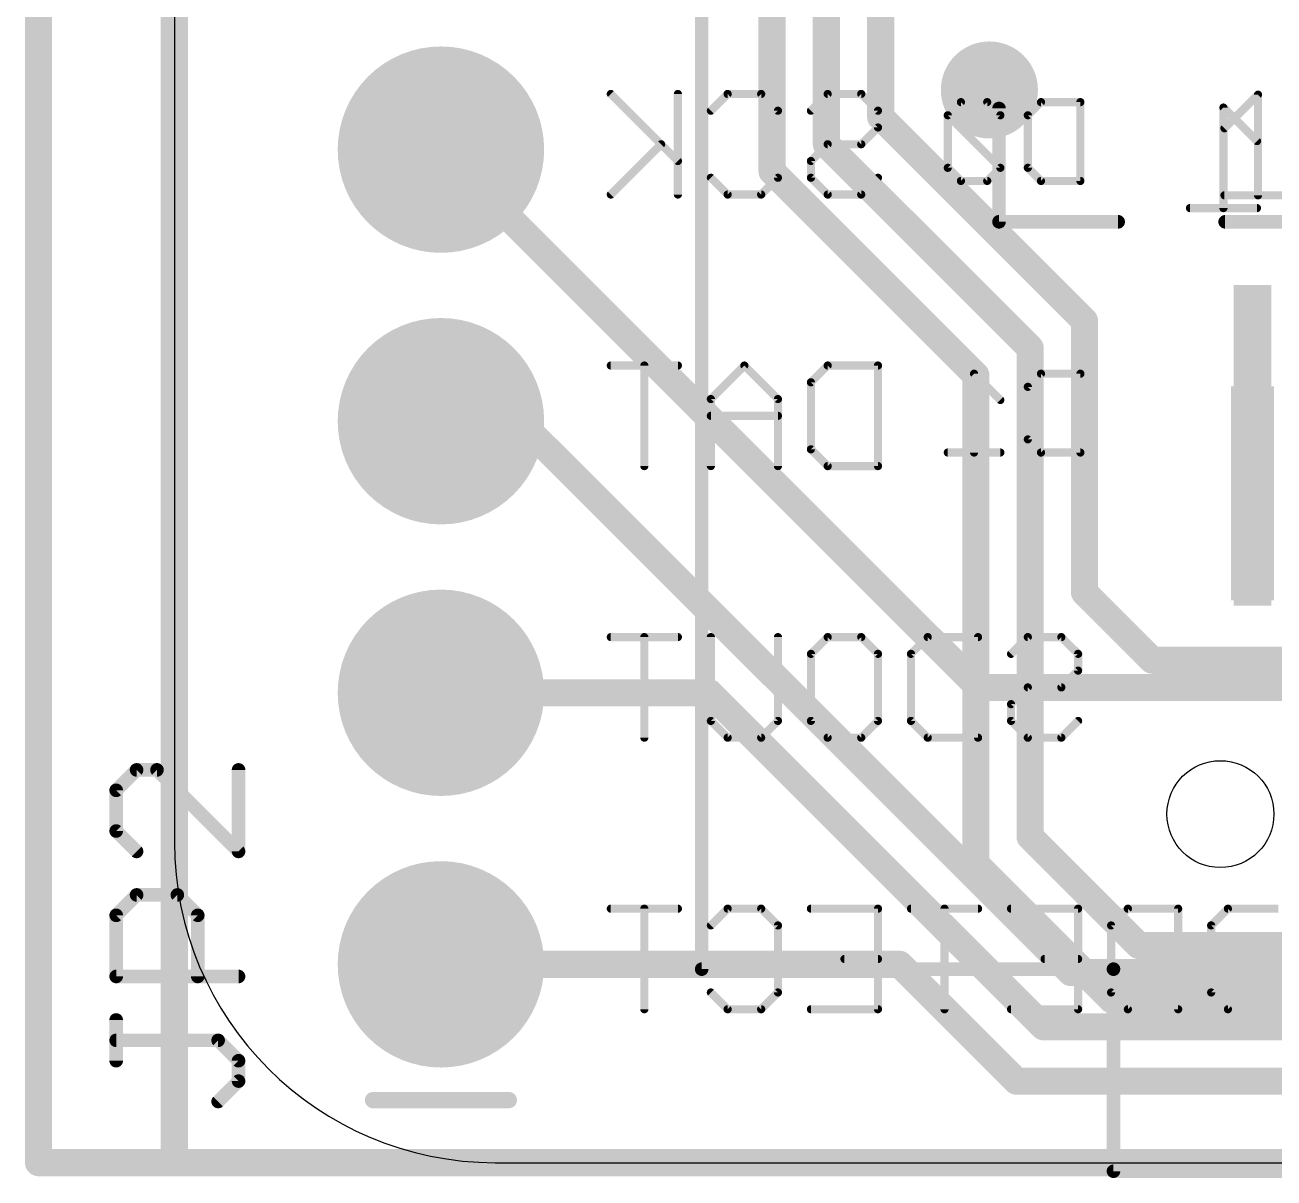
# Model space of a CAD drawing. Extents: x -0.1 to 38.1, y -0.1 to 36.4.
# Drawn here: x -0.13 to 11.55, y -0.14 to 10.64 of the extents above; entities that cross this region are included whole.
import ezdxf

# ---------------------------------------------------------------- set-up
doc = ezdxf.new("R2010")
doc.units = 0
for name, color, linetype in [('1', 12, 'CONTINUOUS'), ('16', 132, 'CONTINUOUS'), ('17', 110, 'CONTINUOUS'), ('18', 110, 'CONTINUOUS'), ('20', 53, 'CONTINUOUS'), ('22', 6, 'CONTINUOUS'), ('25', 253, 'CONTINUOUS'), ('51', 253, 'CONTINUOUS')]:
    doc.layers.add(name, color=color, linetype=linetype)

# ---------------------------------------------------------------- blocks, each defined once
blk = doc.blocks.new('RECT')
blk.add_solid([(-0.5, -0.5), (0.5, -0.5), (-0.5, 0.5), (0.5, 0.5)])
blk = doc.blocks.new('ROUNDP')
at = {"const_width": 0.5}
blk.add_lwpolyline([(0, -0.25, 1), (0, 0.25, 1), (0, -0.25)], format="xyb", dxfattribs=at)
blk = doc.blocks.new('ROUNDV')
at = {"const_width": 0.5}
blk.add_lwpolyline([(0, -0.25, 1), (0, 0.25, 1), (0, -0.25)], format="xyb", dxfattribs=at)

msp = doc.modelspace()

# ---------------------------------------------------------------- linework, layer by layer
at = {"layer": '1', "const_width": 0.254}
for points in [[(0, 0), (0, 31.65)], [(3.762, 9.475), (8.792, 4.445)], [(3.762, 6.935), (3.812, 6.985)], [(3.812, 6.985), (4.445, 6.985)], [(4.445, 6.985), (9.652, 1.778)], [(8.792, 4.445), (11.811, 4.445)], [(3.762, 4.395), (6.273, 4.395)], [(6.273, 4.395), (9.398, 1.27)], [(3.762, 1.855), (8.051, 1.855)], [(8.051, 1.855), (9.144, 0.762)], [(9.652, 1.778), (19.05, 1.778)], [(9.398, 1.27), (19.812, 1.27)], [(9.144, 0.762), (20.193, 0.762)], [(38, 0), (0, 0)]]:
    msp.add_lwpolyline(points, dxfattribs=at)
at = {"layer": '1', "const_width": 0.127}
for points in [[(3.8069, 9.5199, 1), (3.7171, 9.4301)], [(3.7171, 6.9799, 1), (3.8069, 6.8901)], [(3.812, 7.0485, 1), (3.812, 6.9215)], [(3.8569, 6.9401, 1), (3.7671, 7.0299)], [(4.4899, 7.0299, 1), (4.4001, 6.9401)], [(4.445, 6.9215, 1), (4.445, 7.0485)], [(8.792, 4.5085, 1), (8.792, 4.3815)], [(3.762, 4.4585, 1), (3.762, 4.3315)], [(6.3179, 4.4399, 1), (6.2281, 4.3501)], [(6.273, 4.3315, 1), (6.273, 4.4585)], [(8.7471, 4.4001, 1), (8.8369, 4.4899)], [(3.762, 1.9185, 1), (3.762, 1.7915)], [(8.0959, 1.8999, 1), (8.0061, 1.8101)], [(8.051, 1.7915, 1), (8.051, 1.9185)], [(9.652, 1.8415, 1), (9.652, 1.7145)], [(9.6071, 1.7331, 1), (9.6969, 1.8229)], [(9.398, 1.3335, 1), (9.398, 1.2065)], [(9.3531, 1.2251, 1), (9.4429, 1.3149)], [(9.144, 0.8255, 1), (9.144, 0.6985)], [(9.0991, 0.7171, 1), (9.1889, 0.8069)], [(0, 0.0635, 1), (0, -0.0635)], [(-0.0635, 0, 1), (0.0635, 0)]]:
    msp.add_lwpolyline(points, format="xyb", dxfattribs=at)
at = {"layer": '16', "const_width": 0.254}
for points in [[(1.27, 0), (1.27, 31.65)], [(7.874, 9.779), (7.874, 16.256)], [(7.366, 9.525), (7.366, 13.97)], [(6.858, 9.271), (6.858, 11.176)], [(9.779, 7.874), (7.874, 9.779)], [(9.271, 7.62), (7.366, 9.525)], [(8.763, 7.366), (6.858, 9.271)], [(9.779, 5.334), (9.779, 7.874)], [(9.271, 3.048), (9.271, 7.62)], [(8.763, 2.794), (8.763, 7.366)], [(9.779, 5.334), (10.414, 4.699)], [(10.414, 4.699), (16.002, 4.699)], [(9.271, 3.048), (10.287, 2.032)], [(10.033, 1.524), (8.763, 2.794)], [(10.287, 2.032), (11.811, 2.032)], [(10.033, 1.524), (12.065, 1.524)], [(36.73, 0), (1.27, 0)]]:
    msp.add_lwpolyline(points, dxfattribs=at)
at = {"layer": '16', "const_width": 0.127}
for points in [[(7.9189, 9.8239, 1), (7.8291, 9.7341)], [(7.8105, 9.779, 1), (7.9375, 9.779)], [(7.4109, 9.5699, 1), (7.3211, 9.4801)], [(7.3025, 9.525, 1), (7.4295, 9.525)], [(6.9029, 9.3159, 1), (6.8131, 9.2261)], [(6.7945, 9.271, 1), (6.9215, 9.271)], [(9.8425, 7.874, 1), (9.7155, 7.874)], [(9.7341, 7.8291, 1), (9.8239, 7.9189)], [(9.3345, 7.62, 1), (9.2075, 7.62)], [(9.2261, 7.5751, 1), (9.3159, 7.6649)], [(8.8265, 7.366, 1), (8.6995, 7.366)], [(8.7181, 7.3211, 1), (8.8079, 7.4109)], [(9.8239, 5.3789, 1), (9.7341, 5.2891)], [(9.7155, 5.334, 1), (9.8425, 5.334)], [(10.414, 4.7625, 1), (10.414, 4.6355)], [(10.3691, 4.6541, 1), (10.4589, 4.7439)], [(9.3159, 3.0929, 1), (9.2261, 3.0031)], [(9.2075, 3.048, 1), (9.3345, 3.048)], [(8.8079, 2.8389, 1), (8.7181, 2.7491)], [(8.6995, 2.794, 1), (8.8265, 2.794)], [(10.287, 2.0955, 1), (10.287, 1.9685)], [(10.2421, 1.9871, 1), (10.3319, 2.0769)], [(10.033, 1.5875, 1), (10.033, 1.4605)], [(9.9881, 1.4791, 1), (10.0779, 1.5689)], [(1.27, 0.0635, 1), (1.27, -0.0635)], [(1.2065, 0, 1), (1.3335, 0)]]:
    msp.add_lwpolyline(points, format="xyb", dxfattribs=at)
at = {"layer": '20'}
for p, q in [((1.27, 28.65), (1.27, 3)), ((4.27, 0), (33.73, 0))]:
    msp.add_line(p, q, dxfattribs=at)
msp.add_circle((11.05, 3.26), 0.5, dxfattribs=at)
msp.add_arc((4.27, 3), 3, 180, 270, dxfattribs=at)
at = {"layer": '22', "const_width": 0.0381}
for points in [[(5.3638, 10.0092, 1), (5.3369, 9.9822)], [(5.9965, 9.9957, 1), (5.9584, 9.9957)], [(6.4426, 10.0148, 1), (6.4426, 9.9767)], [(6.4561, 9.9822, 1), (6.4292, 10.0092)], [(6.7696, 10.0092, 1), (6.7427, 9.9822)], [(6.7562, 9.9767, 1), (6.7562, 10.0148)], [(7.3782, 10.0148, 1), (7.3782, 9.9767)], [(7.3916, 9.9822, 1), (7.3647, 10.0092)], [(7.7052, 10.0092, 1), (7.6782, 9.9822)], [(7.6917, 9.9767, 1), (7.6917, 10.0148)], [(8.6239, 9.9384, 1), (8.6239, 9.9003)], [(8.6373, 9.9059, 1), (8.6104, 9.9328)], [(8.8831, 9.9328, 1), (8.8561, 9.9059)], [(8.8696, 9.9003, 1), (8.8696, 9.9384)], [(9.3723, 9.9384, 1), (9.3723, 9.9003)], [(9.3858, 9.9059, 1), (9.3588, 9.9328)], [(9.7599, 9.9193, 1), (9.7218, 9.9193)], [(9.7409, 9.9003, 1), (9.7409, 9.9384)], [(6.2724, 9.8524, 1), (6.2993, 9.8255)], [(6.932, 9.8389, 1), (6.8939, 9.8389)], [(6.8995, 9.8255, 1), (6.9264, 9.8524)], [(7.2079, 9.8524, 1), (7.2349, 9.8255)], [(7.8675, 9.8389, 1), (7.8294, 9.8389)], [(7.835, 9.8255, 1), (7.8619, 9.8524)], [(8.5201, 9.7965, 1), (8.482, 9.7965)], [(8.5145, 9.8099, 1), (8.4875, 9.783)], [(8.4875, 9.8099, 1), (8.5145, 9.783)], [(9.0115, 9.7965, 1), (8.9734, 9.7965)], [(8.979, 9.783, 1), (9.006, 9.8099)], [(9.2685, 9.7965, 1), (9.2304, 9.7965)], [(9.2359, 9.8099, 1), (9.2629, 9.783)], [(11.0918, 9.8822, 1), (11.0649, 9.8552)], [(11.0974, 9.8687, 1), (11.0593, 9.8687)], [(7.8294, 9.6822, 1), (7.8675, 9.6822)], [(7.8619, 9.6687, 1), (7.835, 9.6956)], [(11.3784, 9.5417, 1), (11.4054, 9.5686)], [(5.8341, 9.5119, 1), (5.8072, 9.5389)], [(7.3782, 9.5445, 1), (7.3782, 9.5064)], [(7.3916, 9.5119, 1), (7.3647, 9.5389)], [(7.6782, 9.5389, 1), (7.7052, 9.5119)], [(7.6917, 9.5064, 1), (7.6917, 9.5445)], [(5.9639, 9.3552, 1), (5.9909, 9.3821)], [(7.2404, 9.3686, 1), (7.2023, 9.3686)], [(7.2079, 9.3821, 1), (7.2349, 9.3552)], [(8.5145, 9.3184, 1), (8.4875, 9.2915)], [(9.006, 9.2915, 1), (8.979, 9.3184)], [(9.2629, 9.3184, 1), (9.2359, 9.2915)], [(6.2993, 9.2253, 1), (6.2724, 9.1984)], [(6.8939, 9.2119, 1), (6.932, 9.2119)], [(6.9264, 9.1984, 1), (6.8995, 9.2253)], [(7.2349, 9.2253, 1), (7.2079, 9.1984)], [(7.2023, 9.2119, 1), (7.2404, 9.2119)], [(7.8619, 9.1984, 1), (7.835, 9.2253)], [(8.482, 9.305, 1), (8.5201, 9.305)], [(8.9734, 9.305, 1), (9.0115, 9.305)], [(8.979, 9.2915, 1), (9.006, 9.3184)], [(9.2304, 9.305, 1), (9.2685, 9.305)], [(8.6239, 9.2012, 1), (8.6239, 9.1631)], [(8.6104, 9.1686, 1), (8.6373, 9.1956)], [(8.8561, 9.1956, 1), (8.8831, 9.1686)], [(8.8696, 9.1631, 1), (8.8696, 9.2012)], [(9.3723, 9.2012, 1), (9.3723, 9.1631)], [(9.3588, 9.1686, 1), (9.3858, 9.1956)], [(9.7218, 9.1821, 1), (9.7599, 9.1821)], [(9.7409, 9.1631, 1), (9.7409, 9.2012)], [(5.3369, 9.0686, 1), (5.3638, 9.0416)], [(5.9584, 9.0551, 1), (5.9965, 9.0551)], [(6.4426, 9.0742, 1), (6.4426, 9.0361)], [(6.4292, 9.0416, 1), (6.4561, 9.0686)], [(6.7427, 9.0686, 1), (6.7696, 9.0416)], [(6.7562, 9.0361, 1), (6.7562, 9.0742)], [(7.3782, 9.0742, 1), (7.3782, 9.0361)], [(7.3647, 9.0416, 1), (7.3916, 9.0686)], [(7.6782, 9.0686, 1), (7.7052, 9.0416)], [(7.6917, 9.0361, 1), (7.6917, 9.0742)], [(10.7648, 8.9472, 1), (10.7648, 8.9091)], [(11.0593, 8.9281, 1), (11.0974, 8.9281)], [(11.3919, 8.9091, 1), (11.3919, 8.9472)], [(5.3504, 7.4748, 1), (5.3504, 7.4367)], [(5.6829, 7.4557, 1), (5.6448, 7.4557)], [(5.9774, 7.4367, 1), (5.9774, 7.4748)], [(6.6129, 7.4692, 1), (6.5859, 7.4422)], [(6.6129, 7.4422, 1), (6.5859, 7.4692)], [(7.3782, 7.4748, 1), (7.3782, 7.4367)], [(7.3916, 7.4422, 1), (7.3647, 7.4692)], [(7.8675, 7.4557, 1), (7.8294, 7.4557)], [(7.8485, 7.4367, 1), (7.8485, 7.4748)], [(8.7602, 7.3928, 1), (8.7333, 7.3659)], [(8.7658, 7.3793, 1), (8.7277, 7.3793)], [(9.3723, 7.3984, 1), (9.3723, 7.3603)], [(9.3858, 7.3659, 1), (9.3588, 7.3928)], [(9.7599, 7.3793, 1), (9.7218, 7.3793)], [(9.7409, 7.3603, 1), (9.7409, 7.3984)], [(7.2404, 7.2989, 1), (7.2023, 7.2989)], [(7.2079, 7.3124, 1), (7.2349, 7.2855)], [(9.2685, 7.2565, 1), (9.2304, 7.2565)], [(9.2359, 7.2699, 1), (9.2629, 7.243)], [(6.3049, 7.1422, 1), (6.2668, 7.1422)], [(6.2724, 7.1556, 1), (6.2993, 7.1287)], [(6.932, 7.1422, 1), (6.8939, 7.1422)], [(6.8995, 7.1287, 1), (6.9264, 7.1556)], [(8.979, 7.1201, 1), (9.006, 7.1471)], [(6.2859, 7.0045, 1), (6.2859, 6.9664)], [(6.9129, 6.9664, 1), (6.9129, 7.0045)], [(9.2629, 6.7784, 1), (9.2359, 6.7515)], [(9.2304, 6.765, 1), (9.2685, 6.765)], [(7.2349, 6.6853, 1), (7.2079, 6.6584)], [(7.2023, 6.6719, 1), (7.2404, 6.6719)], [(8.501, 6.6612, 1), (8.501, 6.6231)], [(8.7277, 6.6421, 1), (8.7658, 6.6421)], [(8.9925, 6.6231, 1), (8.9925, 6.6612)], [(9.3723, 6.6612, 1), (9.3723, 6.6231)], [(9.3588, 6.6286, 1), (9.3858, 6.6556)], [(9.7218, 6.6421, 1), (9.7599, 6.6421)], [(9.7409, 6.6231, 1), (9.7409, 6.6612)], [(7.3782, 6.5342, 1), (7.3782, 6.4961)], [(7.3647, 6.5016, 1), (7.3916, 6.5286)], [(7.8485, 6.4961, 1), (7.8485, 6.5342)], [(5.6448, 6.5151, 1), (5.6829, 6.5151)], [(6.2668, 6.5151, 1), (6.3049, 6.5151)], [(6.8939, 6.5151, 1), (6.932, 6.5151)], [(7.8294, 6.5151, 1), (7.8675, 6.5151)], [(5.3504, 4.9348, 1), (5.3504, 4.8967)], [(5.6829, 4.9157, 1), (5.6448, 4.9157)], [(5.9774, 4.8967, 1), (5.9774, 4.9348)], [(6.3049, 4.9157, 1), (6.2668, 4.9157)], [(6.932, 4.9157, 1), (6.8939, 4.9157)], [(7.3782, 4.9348, 1), (7.3782, 4.8967)], [(7.3916, 4.9022, 1), (7.3647, 4.9292)], [(7.7052, 4.9292, 1), (7.6782, 4.9022)], [(7.6917, 4.8967, 1), (7.6917, 4.9348)], [(8.3137, 4.9348, 1), (8.3137, 4.8967)], [(8.3271, 4.9022, 1), (8.3002, 4.9292)], [(8.803, 4.9157, 1), (8.7649, 4.9157)], [(8.784, 4.8967, 1), (8.784, 4.9348)], [(9.2492, 4.9348, 1), (9.2492, 4.8967)], [(9.2627, 4.9022, 1), (9.2357, 4.9292)], [(9.5762, 4.9292, 1), (9.5493, 4.9022)], [(9.5627, 4.8967, 1), (9.5627, 4.9348)], [(7.2404, 4.7589, 1), (7.2023, 4.7589)], [(7.2079, 4.7724, 1), (7.2349, 4.7455)], [(7.8675, 4.7589, 1), (7.8294, 4.7589)], [(7.835, 4.7455, 1), (7.8619, 4.7724)], [(8.1434, 4.7724, 1), (8.1704, 4.7455)], [(8.176, 4.7589, 1), (8.1379, 4.7589)], [(9.079, 4.7724, 1), (9.1059, 4.7455)], [(9.7385, 4.7589, 1), (9.7004, 4.7589)], [(9.706, 4.7455, 1), (9.733, 4.7724)], [(9.7004, 4.6022, 1), (9.7385, 4.6022)], [(9.733, 4.5887, 1), (9.706, 4.6156)], [(9.2492, 4.4645, 1), (9.2492, 4.4264)], [(9.2627, 4.4319, 1), (9.2357, 4.4589)], [(9.5493, 4.4589, 1), (9.5762, 4.4319)], [(9.5627, 4.4264, 1), (9.5627, 4.4645)], [(9.1115, 4.2886, 1), (9.0734, 4.2886)], [(9.079, 4.3021, 1), (9.1059, 4.2752)], [(6.2668, 4.1319, 1), (6.3049, 4.1319)], [(6.2993, 4.1453, 1), (6.2724, 4.1184)], [(6.8939, 4.1319, 1), (6.932, 4.1319)], [(6.9264, 4.1184, 1), (6.8995, 4.1453)], [(7.2349, 4.1453, 1), (7.2079, 4.1184)], [(7.2023, 4.1319, 1), (7.2404, 4.1319)], [(7.8294, 4.1319, 1), (7.8675, 4.1319)], [(7.8619, 4.1184, 1), (7.835, 4.1453)], [(8.1704, 4.1453, 1), (8.1434, 4.1184)], [(8.1379, 4.1319, 1), (8.176, 4.1319)], [(9.0734, 4.1319, 1), (9.1115, 4.1319)], [(9.1059, 4.1453, 1), (9.079, 4.1184)], [(9.733, 4.1184, 1), (9.706, 4.1453)], [(5.6448, 3.9751, 1), (5.6829, 3.9751)], [(6.4426, 3.9942, 1), (6.4426, 3.9561)], [(6.4292, 3.9616, 1), (6.4561, 3.9886)], [(6.7427, 3.9886, 1), (6.7696, 3.9616)], [(6.7562, 3.9561, 1), (6.7562, 3.9942)], [(7.3782, 3.9942, 1), (7.3782, 3.9561)], [(7.3647, 3.9616, 1), (7.3916, 3.9886)], [(7.6782, 3.9886, 1), (7.7052, 3.9616)], [(7.6917, 3.9561, 1), (7.6917, 3.9942)], [(8.3137, 3.9942, 1), (8.3137, 3.9561)], [(8.3002, 3.9616, 1), (8.3271, 3.9886)], [(8.7649, 3.9751, 1), (8.803, 3.9751)], [(8.784, 3.9561, 1), (8.784, 3.9942)], [(9.2492, 3.9942, 1), (9.2492, 3.9561)], [(9.2357, 3.9616, 1), (9.2627, 3.9886)], [(9.5493, 3.9886, 1), (9.5762, 3.9616)], [(9.5627, 3.9561, 1), (9.5627, 3.9942)], [(5.3504, 2.3948, 1), (5.3504, 2.3567)], [(5.6829, 2.3757, 1), (5.6448, 2.3757)], [(5.9774, 2.3567, 1), (5.9774, 2.3948)], [(6.4426, 2.3948, 1), (6.4426, 2.3567)], [(6.4561, 2.3622, 1), (6.4292, 2.3892)], [(6.7696, 2.3892, 1), (6.7427, 2.3622)], [(6.7562, 2.3567, 1), (6.7562, 2.3948)], [(7.2214, 2.3948, 1), (7.2214, 2.3567)], [(7.8675, 2.3757, 1), (7.8294, 2.3757)], [(7.8485, 2.3567, 1), (7.8485, 2.3948)], [(8.1569, 2.3948, 1), (8.1569, 2.3567)], [(8.4895, 2.3757, 1), (8.4514, 2.3757)], [(8.784, 2.3567, 1), (8.784, 2.3948)], [(9.0924, 2.3948, 1), (9.0924, 2.3567)], [(9.7386, 2.3757, 1), (9.7005, 2.3757)], [(9.7195, 2.3567, 1), (9.7195, 2.3948)], [(10.1847, 2.3948, 1), (10.1847, 2.3567)], [(10.1982, 2.3622, 1), (10.1712, 2.3892)], [(10.6741, 2.3757, 1), (10.636, 2.3757)], [(10.655, 2.3567, 1), (10.655, 2.3948)], [(11.1202, 2.3948, 1), (11.1202, 2.3567)], [(11.1337, 2.3622, 1), (11.1068, 2.3892)], [(6.2724, 2.2324, 1), (6.2993, 2.2055)], [(6.932, 2.2189, 1), (6.8939, 2.2189)], [(6.8995, 2.2055, 1), (6.9264, 2.2324)], [(10.047, 2.2189, 1), (10.0089, 2.2189)], [(10.0145, 2.2324, 1), (10.0414, 2.2055)], [(10.9825, 2.2189, 1), (10.9444, 2.2189)], [(10.95, 2.2324, 1), (10.9769, 2.2055)], [(7.5349, 1.9244, 1), (7.5349, 1.8863)], [(7.8485, 1.8863, 1), (7.8485, 1.9244)], [(9.406, 1.9244, 1), (9.406, 1.8863)], [(9.7195, 1.8863, 1), (9.7195, 1.9244)], [(6.2993, 1.6053, 1), (6.2724, 1.5784)], [(6.8939, 1.5919, 1), (6.932, 1.5919)], [(6.9264, 1.5784, 1), (6.8995, 1.6053)], [(10.0414, 1.6053, 1), (10.0145, 1.5784)], [(10.0089, 1.5919, 1), (10.047, 1.5919)], [(10.9444, 1.5919, 1), (10.9825, 1.5919)], [(10.9769, 1.6053, 1), (10.95, 1.5784)], [(5.6448, 1.4351, 1), (5.6829, 1.4351)], [(6.4426, 1.4542, 1), (6.4426, 1.4161)], [(6.4292, 1.4216, 1), (6.4561, 1.4486)], [(6.7427, 1.4486, 1), (6.7696, 1.4216)], [(6.7562, 1.4161, 1), (6.7562, 1.4542)], [(7.2214, 1.4542, 1), (7.2214, 1.4161)], [(7.8294, 1.4351, 1), (7.8675, 1.4351)], [(7.8485, 1.4161, 1), (7.8485, 1.4542)], [(8.4514, 1.4351, 1), (8.4895, 1.4351)], [(9.0924, 1.4542, 1), (9.0924, 1.4161)], [(9.7005, 1.4351, 1), (9.7386, 1.4351)], [(9.7195, 1.4161, 1), (9.7195, 1.4542)], [(10.1847, 1.4542, 1), (10.1847, 1.4161)], [(10.1712, 1.4216, 1), (10.1982, 1.4486)], [(10.636, 1.4351, 1), (10.6741, 1.4351)], [(10.655, 1.4161, 1), (10.655, 1.4542)], [(11.1202, 1.4542, 1), (11.1202, 1.4161)], [(11.1068, 1.4216, 1), (11.1337, 1.4486)]]:
    msp.add_lwpolyline(points, format="xyb", dxfattribs=at)
at = {"layer": '22', "const_width": 0.0762}
for points in [[(5.9774, 9.3686), (5.3504, 9.9957)], [(5.9774, 9.9957), (5.9774, 9.0551)], [(6.2859, 9.8389), (6.4426, 9.9957)], [(6.4426, 9.9957), (6.7562, 9.9957)], [(6.7562, 9.9957), (6.9129, 9.8389)], [(7.2214, 9.8389), (7.3782, 9.9957)], [(7.3782, 9.9957), (7.6917, 9.9957)], [(7.6917, 9.9957), (7.8485, 9.8389)], [(8.6239, 9.9193), (8.501, 9.7965)], [(8.8696, 9.9193), (8.6239, 9.9193)], [(8.9925, 9.7965), (8.8696, 9.9193)], [(9.2494, 9.7965), (9.3723, 9.9193)], [(9.3723, 9.9193), (9.7409, 9.9193)], [(9.7409, 9.9193), (9.7409, 9.1821)], [(6.9129, 9.8389), (6.9129, 9.2119)], [(7.8485, 9.8389), (7.8485, 9.6822)], [(8.501, 9.7965), (8.501, 9.305)], [(8.9925, 9.305), (8.501, 9.7965)], [(8.9925, 9.305), (8.9925, 9.7965)], [(9.2494, 9.305), (9.2494, 9.7965)], [(11.3919, 9.5552), (11.0784, 9.8687)], [(11.0784, 9.8687), (11.0784, 8.9281)], [(7.8485, 9.6822), (7.6917, 9.5254)], [(5.8207, 9.5254), (5.3504, 9.0551)], [(7.3782, 9.5254), (7.2214, 9.3686)], [(7.6917, 9.5254), (7.3782, 9.5254)], [(7.2214, 9.3686), (7.2214, 9.2119)], [(8.501, 9.305), (8.6239, 9.1821)], [(8.8696, 9.1821), (8.9925, 9.305)], [(9.3723, 9.1821), (9.2494, 9.305)], [(6.4426, 9.0551), (6.2859, 9.2119)], [(6.9129, 9.2119), (6.7562, 9.0551)], [(7.2214, 9.2119), (7.3782, 9.0551)], [(7.6917, 9.0551), (7.8485, 9.2119)], [(8.6239, 9.1821), (8.8696, 9.1821)], [(9.7409, 9.1821), (9.3723, 9.1821)], [(6.7562, 9.0551), (6.4426, 9.0551)], [(7.3782, 9.0551), (7.6917, 9.0551)], [(11.3919, 8.9281), (10.7648, 8.9281)], [(5.9774, 7.4557), (5.3504, 7.4557)], [(5.6639, 6.5151), (5.6639, 7.4557)], [(6.5994, 7.4557), (6.2859, 7.1422)], [(6.9129, 7.1422), (6.5994, 7.4557)], [(7.2214, 7.2989), (7.3782, 7.4557)], [(7.3782, 7.4557), (7.8485, 7.4557)], [(7.8485, 7.4557), (7.8485, 6.5151)], [(8.9925, 7.1336), (8.7467, 7.3793)], [(8.7467, 7.3793), (8.7467, 6.6421)], [(9.2494, 7.2565), (9.3723, 7.3793)], [(9.3723, 7.3793), (9.7409, 7.3793)], [(9.7409, 7.3793), (9.7409, 6.6421)], [(7.2214, 6.6719), (7.2214, 7.2989)], [(9.2494, 6.765), (9.2494, 7.2565)], [(6.2859, 7.1422), (6.2859, 6.5151)], [(6.9129, 6.5151), (6.9129, 7.1422)], [(6.9129, 6.9854), (6.2859, 6.9854)], [(9.3723, 6.6421), (9.2494, 6.765)], [(7.3782, 6.5151), (7.2214, 6.6719)], [(8.9925, 6.6421), (8.501, 6.6421)], [(9.7409, 6.6421), (9.3723, 6.6421)], [(7.8485, 6.5151), (7.3782, 6.5151)], [(5.9774, 4.9157), (5.3504, 4.9157)], [(5.6639, 3.9751), (5.6639, 4.9157)], [(6.2859, 4.1319), (6.2859, 4.9157)], [(6.9129, 4.9157), (6.9129, 4.1319)], [(7.2214, 4.7589), (7.3782, 4.9157)], [(7.3782, 4.9157), (7.6917, 4.9157)], [(7.6917, 4.9157), (7.8485, 4.7589)], [(8.1569, 4.7589), (8.3137, 4.9157)], [(8.3137, 4.9157), (8.784, 4.9157)], [(8.784, 4.9157), (8.784, 3.9751)], [(9.0924, 4.7589), (9.2492, 4.9157)], [(9.2492, 4.9157), (9.5627, 4.9157)], [(9.5627, 4.9157), (9.7195, 4.7589)], [(7.2214, 4.1319), (7.2214, 4.7589)], [(7.8485, 4.7589), (7.8485, 4.1319)], [(8.1569, 4.1319), (8.1569, 4.7589)], [(9.7195, 4.7589), (9.7195, 4.6022)], [(9.7195, 4.6022), (9.5627, 4.4454)], [(9.2492, 4.4454), (9.0924, 4.2886)], [(9.5627, 4.4454), (9.2492, 4.4454)], [(9.0924, 4.2886), (9.0924, 4.1319)], [(6.4426, 3.9751), (6.2859, 4.1319)], [(6.9129, 4.1319), (6.7562, 3.9751)], [(7.3782, 3.9751), (7.2214, 4.1319)], [(7.8485, 4.1319), (7.6917, 3.9751)], [(8.3137, 3.9751), (8.1569, 4.1319)], [(9.0924, 4.1319), (9.2492, 3.9751)], [(9.5627, 3.9751), (9.7195, 4.1319)], [(6.7562, 3.9751), (6.4426, 3.9751)], [(7.6917, 3.9751), (7.3782, 3.9751)], [(8.784, 3.9751), (8.3137, 3.9751)], [(9.2492, 3.9751), (9.5627, 3.9751)], [(5.9774, 2.3757), (5.3504, 2.3757)], [(5.6639, 1.4351), (5.6639, 2.3757)], [(6.2859, 2.2189), (6.4426, 2.3757)], [(6.4426, 2.3757), (6.7562, 2.3757)], [(6.7562, 2.3757), (6.9129, 2.2189)], [(7.2214, 2.3757), (7.8485, 2.3757)], [(7.8485, 2.3757), (7.8485, 1.4351)], [(8.784, 2.3757), (8.1569, 2.3757)], [(8.4704, 1.4351), (8.4704, 2.3757)], [(9.0924, 2.3757), (9.7195, 2.3757)], [(9.7195, 2.3757), (9.7195, 1.4351)], [(10.028, 2.2189), (10.1847, 2.3757)], [(10.1847, 2.3757), (10.655, 2.3757)], [(10.655, 2.3757), (10.655, 1.4351)], [(10.9635, 2.2189), (11.1202, 2.3757)], [(11.1202, 2.3757), (11.5905, 2.3757)], [(6.9129, 2.2189), (6.9129, 1.5919)], [(10.028, 1.5919), (10.028, 2.2189)], [(10.9635, 1.5919), (10.9635, 2.2189)], [(7.8485, 1.9054), (7.5349, 1.9054)], [(9.7195, 1.9054), (9.406, 1.9054)], [(6.4426, 1.4351), (6.2859, 1.5919)], [(6.9129, 1.5919), (6.7562, 1.4351)], [(10.1847, 1.4351), (10.028, 1.5919)], [(11.1202, 1.4351), (10.9635, 1.5919)], [(6.7562, 1.4351), (6.4426, 1.4351)], [(7.8485, 1.4351), (7.2214, 1.4351)], [(9.7195, 1.4351), (9.0924, 1.4351)], [(10.655, 1.4351), (10.1847, 1.4351)], [(11.5905, 1.4351), (11.1202, 1.4351)]]:
    msp.add_lwpolyline(points, dxfattribs=at)
at = {"layer": '25', "const_width": 0.127}
for points in [[(0.9164, 3.6737), (0.7257, 3.4831)], [(1.1071, 3.6737), (0.9164, 3.6737)], [(1.8697, 2.9111), (1.1071, 3.6737)], [(1.8697, 3.6737), (1.8697, 2.9111)], [(0.7257, 3.4831), (0.7257, 3.1018)], [(0.7257, 3.1018), (0.9164, 2.9111)], [(0.7257, 2.3137), (0.9164, 2.5043)], [(0.9164, 2.5043), (1.2977, 2.5043)], [(1.2977, 2.5043), (1.4884, 2.3137)], [(0.7257, 1.7417), (0.7257, 2.3137)], [(1.4884, 2.3137), (1.4884, 1.7417)], [(1.8697, 1.7417), (0.7257, 1.7417)], [(0.7257, 0.9536), (0.7257, 1.335)], [(1.679, 1.1443), (0.7257, 1.1443)], [(1.8697, 0.9536), (1.679, 1.1443)], [(1.8697, 0.763), (1.8697, 0.9536)], [(1.679, 0.5723), (1.8697, 0.763)]]:
    msp.add_lwpolyline(points, dxfattribs=at)
at = {"layer": '25', "const_width": 0.0635}
for points in [[(0.9164, 3.7055, 1), (0.9164, 3.642)], [(0.9388, 3.6513, 1), (0.8939, 3.6962)], [(1.1295, 3.6962, 1), (1.0846, 3.6513)], [(1.1071, 3.642, 1), (1.1071, 3.7055)], [(1.9015, 3.6737, 1), (1.838, 3.6737)], [(0.7575, 3.4831, 1), (0.694, 3.4831)], [(0.7033, 3.5055, 1), (0.7482, 3.4606)], [(0.7482, 3.1242, 1), (0.7033, 3.0793)], [(0.694, 3.1018, 1), (0.7575, 3.1018)], [(0.8939, 2.8886, 1), (0.9388, 2.9335)], [(1.838, 2.9111, 1), (1.9015, 2.9111)], [(1.8472, 2.8886, 1), (1.8922, 2.9335)], [(0.9164, 2.5361, 1), (0.9164, 2.4726)], [(0.9388, 2.4819, 1), (0.8939, 2.5268)], [(1.3202, 2.5268, 1), (1.2753, 2.4819)], [(1.2977, 2.4726, 1), (1.2977, 2.5361)], [(0.7575, 2.3137, 1), (0.694, 2.3137)], [(0.7033, 2.3361, 1), (0.7482, 2.2912)], [(1.5201, 2.3137, 1), (1.4566, 2.3137)], [(1.4659, 2.2912, 1), (1.5108, 2.3361)], [(0.7257, 1.7734, 1), (0.7257, 1.7099)], [(0.694, 1.7417, 1), (0.7575, 1.7417)], [(1.4566, 1.7417, 1), (1.5201, 1.7417)], [(1.8697, 1.7099, 1), (1.8697, 1.7734)], [(0.7575, 1.335, 1), (0.694, 1.335)], [(0.7257, 1.176, 1), (0.7257, 1.1125)], [(1.7015, 1.1667, 1), (1.6566, 1.1218)], [(1.679, 1.1125, 1), (1.679, 1.176)], [(0.694, 0.9536, 1), (0.7575, 0.9536)], [(1.9015, 0.9536, 1), (1.838, 0.9536)], [(1.8472, 0.9312, 1), (1.8922, 0.9761)], [(1.8922, 0.7405, 1), (1.8472, 0.7854)], [(1.838, 0.763, 1), (1.9015, 0.763)], [(1.6566, 0.5948, 1), (1.7015, 0.5498)]]:
    msp.add_lwpolyline(points, format="xyb", dxfattribs=at)
at = {"layer": '51'}
for points, const_width in [([(6.2, 1.81), (6.2, 24.01)], 0.127), ([(11.0881, 9.6752), (11.4016, 9.9887)], 0.0762), ([(11.4016, 9.9887), (11.4016, 9.0481)], 0.0762), ([(8.98, 8.8), (8.98, 9.86)], 0.127), ([(11.0881, 9.0481), (11.7152, 9.0481)], 0.0762), ([(8.98, 8.8), (10.094, 8.8)], 0.127), ([(11.094, 8.8), (12.208, 8.8)], 0.127), ([(6.2, 1.81), (10.05, 1.81)], 0.127), ([(10.05, 1.81), (28.05, 1.81)], 0.127), ([(10.05, 1.81), (10.05, -0.08)], 0.127), ([(3.127, 0.585), (4.397, 0.585)], 0.1524), ([(10.05, -0.08), (28.05, -0.08)], 0.127)]:
    msp.add_lwpolyline(points, dxfattribs=dict(at, const_width=const_width))
for points, const_width in [([(11.4207, 9.9887, 1), (11.3826, 9.9887)], 0.0381), ([(11.4151, 9.9752, 1), (11.3882, 10.0022)], 0.0381), ([(9.0118, 9.86, 1), (8.9482, 9.86)], 0.0635), ([(11.0746, 9.6886, 1), (11.1016, 9.6617)], 0.0381), ([(11.0881, 9.0671, 1), (11.0881, 9.029)], 0.0381), ([(11.3826, 9.0481, 1), (11.4207, 9.0481)], 0.0381), ([(8.9482, 8.8, 1), (9.0118, 8.8)], 0.0635), ([(8.98, 8.8318, 1), (8.98, 8.7683)], 0.0635), ([(10.094, 8.7683, 1), (10.094, 8.8318)], 0.0635), ([(11.094, 8.8318, 1), (11.094, 8.7683)], 0.0635), ([(6.2, 1.8417, 1), (6.2, 1.7783)], 0.0635), ([(10.0818, 1.81, 1), (10.0183, 1.81)], 0.0635), ([(10.05, 1.8417, 1), (10.05, 1.7783)], 0.0635), ([(10.05, 1.7783, 1), (10.05, 1.8417)], 0.0635), ([(6.1683, 1.81, 1), (6.2317, 1.81)], 0.0635), ([(3.127, 0.6231, 1), (3.127, 0.5469)], 0.0762), ([(4.397, 0.5469, 1), (4.397, 0.6231)], 0.0762), ([(10.05, -0.0483, 1), (10.05, -0.1118)], 0.0635), ([(10.0183, -0.08, 1), (10.0818, -0.08)], 0.0635)]:
    msp.add_lwpolyline(points, format="xyb", dxfattribs=dict(at, const_width=const_width))

# ---------------------------------------------------------------- block references
at = {"layer": '16', "xscale": 0.35, "yscale": 3, "rotation": 180}
msp.add_blockref('RECT', (11.35, 6.71), dxfattribs=at)
at = {"layer": '17', "xscale": 1.9304, "yscale": 1.9304, "rotation": 180}
for p in [(3.762, 9.475), (3.762, 9.475), (3.762, 6.935), (3.762, 6.935), (3.762, 4.395), (3.762, 4.395), (3.762, 1.855), (3.762, 1.855)]:
    msp.add_blockref('ROUNDP', p, dxfattribs=at)
at = {"layer": '18', "xscale": 0.908, "yscale": 0.908}
msp.add_blockref('ROUNDV', (8.89, 10.033), dxfattribs=at)
msp.add_blockref('ROUNDV', (8.89, 10.033), dxfattribs=at)
at = {"layer": '51', "xscale": 0.508, "yscale": 0.508, "rotation": 90}
for p in [(3.762, 9.475), (3.762, 6.935), (3.762, 4.395), (3.762, 1.855)]:
    msp.add_blockref('RECT', p, dxfattribs=at)
at = {"layer": '51', "xscale": 0.4, "yscale": 2}
msp.add_blockref('RECT', (11.35, 6.26), dxfattribs=at)

doc.saveas('drawing.dxf')
